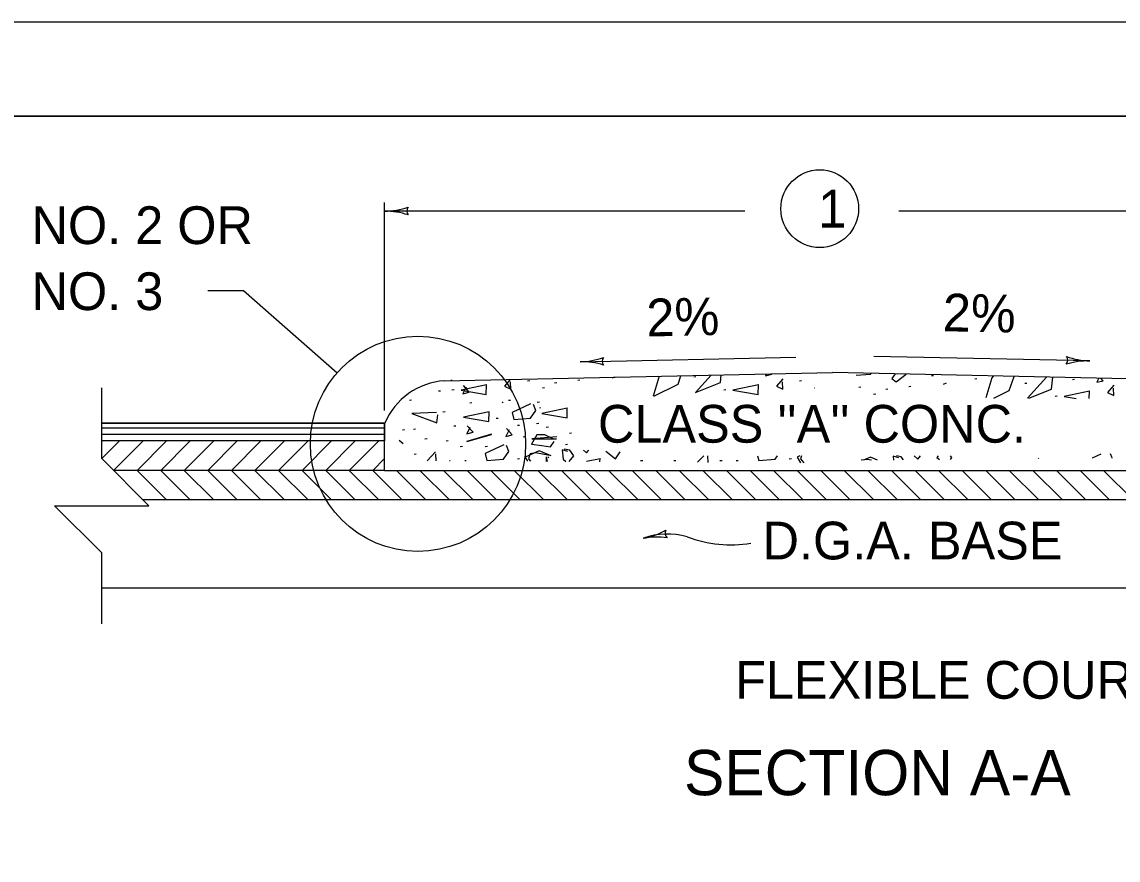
# Model space of a CAD drawing. Extents: x 997.6 to 1036.6, y 998.9 to 1022.6.
# Drawn here: x 1016.57 to 1022.39, y 1017.56 to 1022 of the extents above; entities that cross this region are included whole.
import ezdxf

# ---------------------------------------------------------------- set-up
doc = ezdxf.new("R2010")
doc.units = 0
for name, color, linetype in [('Level 1', 7, 'Continuous'), ('Level 10', 7, 'Continuous'), ('Level 11', 7, 'Continuous'), ('Level 14', 7, 'Continuous')]:
    doc.layers.add(name, color=color, linetype=linetype)

msp = doc.modelspace()

# ---------------------------------------------------------------- linework, layer by layer
at = {"layer": 'Level 1'}
for p, q in [((1018.4964, 1019.9394), (1018.4964, 1021.042)), ((1020.407, 1020.9972), (1018.4964, 1020.9972)), ((1023.2464, 1020.9972), (1021.2238, 1020.9972)), ((1017.5597, 1020.5763), (1017.7472, 1020.5763)), ((1017.7472, 1020.5763), (1018.2445, 1020.1399)), ((1019.5327, 1020.1985), (1020.6774, 1020.2224)), ((1022.2363, 1020.2033), (1021.0915, 1020.2272)), ((1018.8129, 1020.0981), (1020.8714, 1020.1409)), ((1022.9322, 1020.0979), (1020.8714, 1020.1409)), ((1018.4964, 1019.8727), (1016.9964, 1019.8727)), ((1018.4964, 1019.6227), (1018.4964, 1019.8727)), ((1018.4964, 1019.8466), (1016.9964, 1019.8466)), ((1018.4964, 1019.8128), (1016.9964, 1019.8128)), ((1018.4964, 1019.7789), (1016.9964, 1019.7789)), ((1016.9964, 1019.6852), (1017.0902, 1019.7789)), ((1017.0589, 1019.6227), (1017.2152, 1019.7789)), ((1017.1839, 1019.6227), (1017.3402, 1019.7789)), ((1017.3089, 1019.6227), (1017.4652, 1019.7789)), ((1017.4339, 1019.6227), (1017.5902, 1019.7789)), ((1017.5589, 1019.6227), (1017.7152, 1019.7789)), ((1017.6839, 1019.6227), (1017.8402, 1019.7789)), ((1017.8089, 1019.6227), (1017.9652, 1019.7789)), ((1017.9339, 1019.6227), (1018.0902, 1019.7789)), ((1018.0589, 1019.6227), (1018.2152, 1019.7789)), ((1018.1839, 1019.6227), (1018.3402, 1019.7789)), ((1018.3089, 1019.6227), (1018.4652, 1019.7789)), ((1018.4339, 1019.6227), (1018.4964, 1019.6852)), ((1018.4964, 1019.6227), (1017.0589, 1019.6227)), ((1017.3402, 1019.4664), (1017.1839, 1019.6227)), ((1017.4652, 1019.4664), (1017.3089, 1019.6227)), ((1017.5902, 1019.4664), (1017.4339, 1019.6227)), ((1017.7152, 1019.4664), (1017.5589, 1019.6227)), ((1017.8402, 1019.4664), (1017.6839, 1019.6227)), ((1017.9652, 1019.4664), (1017.8089, 1019.6227)), ((1018.0902, 1019.4664), (1017.9339, 1019.6227)), ((1018.2152, 1019.4664), (1018.0589, 1019.6227)), ((1018.3402, 1019.4664), (1018.1839, 1019.6227)), ((1018.4652, 1019.4664), (1018.3089, 1019.6227)), ((1018.5902, 1019.4664), (1018.4339, 1019.6227)), ((1018.4964, 1019.6227), (1023.2464, 1019.6227)), ((1018.7152, 1019.4664), (1018.5589, 1019.6227)), ((1018.8402, 1019.4664), (1018.6839, 1019.6227)), ((1018.9652, 1019.4664), (1018.8089, 1019.6227)), ((1019.0902, 1019.4664), (1018.9339, 1019.6227)), ((1019.2152, 1019.4664), (1019.0589, 1019.6227)), ((1019.3402, 1019.4664), (1019.1839, 1019.6227)), ((1019.4655, 1019.4664), (1019.3093, 1019.6227)), ((1019.5905, 1019.4664), (1019.4343, 1019.6227)), ((1019.7155, 1019.4664), (1019.5593, 1019.6227)), ((1019.8405, 1019.4664), (1019.6843, 1019.6227)), ((1019.9655, 1019.4664), (1019.8093, 1019.6227)), ((1020.0905, 1019.4664), (1019.9343, 1019.6227)), ((1020.2155, 1019.4664), (1020.0593, 1019.6227)), ((1020.3405, 1019.4664), (1020.1843, 1019.6227)), ((1020.4655, 1019.4664), (1020.3093, 1019.6227)), ((1020.5905, 1019.4664), (1020.4343, 1019.6227)), ((1020.7155, 1019.4664), (1020.5593, 1019.6227)), ((1020.8405, 1019.4664), (1020.6843, 1019.6227)), ((1020.9655, 1019.4664), (1020.8093, 1019.6227)), ((1021.0905, 1019.4664), (1020.9343, 1019.6227)), ((1021.2155, 1019.4664), (1021.0593, 1019.6227)), ((1021.3405, 1019.4664), (1021.1843, 1019.6227)), ((1021.4655, 1019.4664), (1021.3093, 1019.6227)), ((1021.5905, 1019.4664), (1021.4343, 1019.6227)), ((1021.7155, 1019.4664), (1021.5593, 1019.6227)), ((1021.8405, 1019.4664), (1021.6843, 1019.6227)), ((1021.9655, 1019.4664), (1021.8093, 1019.6227)), ((1022.0905, 1019.4664), (1021.9343, 1019.6227)), ((1022.2155, 1019.4664), (1022.0593, 1019.6227)), ((1022.3405, 1019.4664), (1022.1843, 1019.6227)), ((1022.4655, 1019.4664), (1022.3093, 1019.6227)), ((1024.9653, 1019.4663), (1017.2153, 1019.4663)), ((1024.7464, 1018.9977), (1016.9964, 1018.9977))]:
    msp.add_line(p, q, dxfattribs=at)
for points in [[(1019.1626, 1020.1053), (1019.1321, 1020.0698), (1019.1654, 1020.0531), (1019.164, 1020.0919)], [(1019.266, 1020.0975), (1019.2549, 1020.0961)], [(1019.409, 1020.0873), (1019.3978, 1020.0859)], [(1019.5315, 1020.1008), (1019.5204, 1020.0995)], [(1019.7153, 1020.1168), (1019.7022, 1020.1113)], [(1019.9521, 1020.1218), (1019.9212, 1020.017)], [(1020.0526, 1020.0794), (1020.0677, 1020.1242)], [(1020.1465, 1020.1179), (1020.1354, 1020.1165)], [(1020.2283, 1020.1275), (1020.1455, 1020.0351), (1020.2773, 1020.0878), (1020.2817, 1020.1286)], [(1020.5216, 1020.1336), (1020.517, 1020.124), (1020.5503, 1020.1323), (1020.5485, 1020.1342)], [(1020.6074, 1020.1086), (1020.5741, 1020.0698), (1020.6074, 1020.0531), (1020.606, 1020.0919)], [(1020.708, 1020.0975), (1020.6969, 1020.0961)], [(1020.9976, 1020.1272), (1021.0733, 1020.1333)], [(1021.0733, 1020.1333), (1021.0758, 1020.1366)], [(1021.2043, 1020.1339), (1021.1866, 1020.1093)], [(1021.1866, 1020.1093), (1021.2088, 1020.0927)], [(1021.2088, 1020.0927), (1021.2618, 1020.1328)], [(1021.4069, 1020.1248), (1021.3958, 1020.1234)], [(1021.4751, 1020.0844), (1021.4585, 1020.0774)], [(1021.6373, 1020.1078), (1021.6263, 1020.1064)], [(1021.716, 1020.1135), (1021.6845, 1020.0066)], [(1021.7235, 1020.1231), (1021.716, 1020.1135)], [(1021.8089, 1020.0455), (1021.8343, 1020.1208)], [(1021.9028, 1020.084), (1021.8918, 1020.0826)], [(1022.0058, 1020.1172), (1021.9055, 1020.0053)], [(1021.9122, 1020.0053), (1022.0337, 1020.0538), (1022.0403, 1020.1165)], [(1022.1547, 1020.1044), (1022.1436, 1020.103)], [(1022.2835, 1020.1114), (1022.2733, 1020.0901), (1022.3066, 1020.0983), (1022.2953, 1020.1112)], [(1016.9964, 1018.8102), (1016.9964, 1019.1852), (1016.7464, 1019.4352), (1017.2464, 1019.4352), (1016.9964, 1019.6852), (1016.9964, 1020.0602)], [(1018.7933, 1020.0434), (1018.7822, 1020.042)], [(1018.8644, 1020.0498), (1018.8533, 1020.0484)], [(1019.0364, 1020.0767), (1018.9018, 1020.0489), (1019.035, 1020.0253), (1019.0364, 1020.0781)], [(1018.9285, 1020.0638), (1018.9119, 1020.0291), (1018.9452, 1020.0373), (1018.9147, 1020.072)], [(1019.3443, 1020.0601), (1019.3332, 1020.0587)], [(1019.9235, 1020.0169), (1020.0526, 1020.0794)], [(1020.3064, 1020.0498), (1020.2953, 1020.0484)], [(1020.4784, 1020.0767), (1020.3438, 1020.0489), (1020.477, 1020.0253), (1020.4784, 1020.0781)], [(1020.7766, 1020.0588), (1020.7752, 1020.0587)], [(1021.0223, 1020.0636), (1021.0113, 1020.0622)], [(1021.1007, 1020.0262), (1021.0895, 1020.0248)], [(1021.1653, 1020.0533), (1021.1542, 1020.052)], [(1021.2878, 1020.0669), (1021.2768, 1020.0656)], [(1021.728, 1020.0063), (1021.8089, 1020.0455)], [(1022.2348, 1020.0428), (1022.1002, 1020.015), (1022.1633, 1020.0038)], [(1022.2336, 1020.0033), (1022.2348, 1020.0442)], [(1022.3638, 1020.0747), (1022.3304, 1020.0358), (1022.3638, 1020.0192), (1022.3623, 1020.058)], [(1018.6398, 1019.9954), (1018.6288, 1019.994)], [(1018.9598, 1019.9804), (1018.9487, 1019.979)], [(1019.1252, 1019.9843), (1019.1196, 1019.9802)], [(1019.1639, 1019.994), (1019.1528, 1019.9926)], [(1019.2708, 1019.9753), (1019.1723, 1019.9294), (1019.182, 1019.8934), (1019.2694, 1019.9003), (1019.2985, 1019.9406), (1019.286, 1019.9724)], [(1019.3171, 1019.9838), (1019.306, 1019.9824)], [(1022.0628, 1020.0159), (1022.0517, 1020.0145)], [(1018.7715, 1019.9303), (1018.6411, 1019.9247), (1018.7729, 1019.8748), (1018.7784, 1019.9178)], [(1018.8168, 1019.9328), (1018.8057, 1019.9313)], [(1019.05, 1019.9323), (1018.9155, 1019.9046), (1019.0487, 1019.8811), (1019.05, 1019.9338)], [(1019.3249, 1019.9524), (1019.3193, 1019.9552)], [(1019.4653, 1019.9528), (1019.3307, 1019.9251), (1019.4638, 1019.9015), (1019.4653, 1019.9542)], [(1018.8747, 1019.8578), (1018.8636, 1019.8565)], [(1018.9487, 1019.8509), (1018.932, 1019.8163), (1018.9653, 1019.8246), (1018.9348, 1019.8593)], [(1019.0993, 1019.8987), (1019.0882, 1019.8973)], [(1019.2116, 1019.8613), (1019.2005, 1019.8599)], [(1019.3137, 1019.8715), (1019.3026, 1019.8701)], [(1019.3648, 1019.8511), (1019.3536, 1019.8497)], [(1018.6024, 1019.8374), (1018.5913, 1019.8361)], [(1018.6603, 1019.8408), (1018.6492, 1019.8395)], [(1019.0628, 1019.8151), (1018.9324, 1019.7763), (1019.0628, 1019.8123)], [(1019.1563, 1019.8373), (1019.1397, 1019.8027), (1019.1729, 1019.811), (1019.1424, 1019.8457)], [(1019.2423, 1019.8), (1019.2311, 1019.7986)], [(1019.3943, 1019.7888), (1019.3457, 1019.8109), (1019.3041, 1019.8109), (1019.2749, 1019.761), (1019.3304, 1019.7541), (1019.3762, 1019.7485), (1019.3956, 1019.7763)], [(1019.4095, 1019.8013), (1019.2778, 1019.7902), (1019.4081, 1019.7902)], [(1019.4873, 1019.8204), (1019.4762, 1019.819)], [(1018.5939, 1019.7638), (1018.5738, 1019.7807)], [(1018.7215, 1019.7898), (1018.7104, 1019.7884)], [(1018.8338, 1019.7796), (1018.8228, 1019.7782)], [(1018.9087, 1019.749), (1018.8976, 1019.7476)], [(1019.1278, 1019.7574), (1019.0293, 1019.7117), (1019.0391, 1019.6756), (1019.1264, 1019.6825), (1019.1556, 1019.7228), (1019.1431, 1019.7547)], [(1019.0414, 1019.749), (1019.0303, 1019.7476)], [(1019.4788, 1019.7291), (1019.4483, 1019.7347)], [(1019.4668, 1019.7592), (1019.4558, 1019.7578)], [(1018.6637, 1019.7081), (1018.6526, 1019.7068)], [(1018.7659, 1019.7208), (1018.7219, 1019.6743)], [(1018.7703, 1019.6741), (1018.7673, 1019.7097)], [(1019.2116, 1019.6843), (1019.2005, 1019.6829)], [(1019.3166, 1019.7263), (1019.2417, 1019.6931)], [(1019.2417, 1019.6931), (1019.2546, 1019.6711)], [(1019.268, 1019.7111), (1019.2597, 1019.6833)], [(1019.2597, 1019.6833), (1019.2697, 1019.671)], [(1019.2972, 1019.7153), (1019.268, 1019.7111)], [(1019.3707, 1019.7013), (1019.2972, 1019.7153)], [(1019.379, 1019.7), (1019.3166, 1019.7263)], [(1019.3608, 1019.6704), (1019.3554, 1019.6944)], [(1019.3554, 1019.6705), (1019.3554, 1019.6944)], [(1019.3623, 1019.6944), (1019.3679, 1019.6903)], [(1019.4678, 1019.7236), (1019.4373, 1019.7319)], [(1019.4373, 1019.7319), (1019.4428, 1019.6819)], [(1019.4428, 1019.6819), (1019.4583, 1019.6698)], [(1019.4759, 1019.6698), (1019.4997, 1019.7)], [(1019.4997, 1019.7), (1019.4788, 1019.7291)], [(1019.5519, 1019.7308), (1019.5676, 1019.7167), (1019.5788, 1019.7295)], [(1019.6388, 1019.6839), (1019.5671, 1019.6692)], [(1019.6383, 1019.6688), (1019.6388, 1019.6853)], [(1019.6691, 1019.7253), (1019.6688, 1019.7249), (1019.7202, 1019.6833), (1019.7457, 1019.7216)], [(1020.1887, 1019.7005), (1020.1555, 1019.6656)], [(1020.213, 1019.6653), (1020.2102, 1019.6995)], [(1020.4746, 1019.6995), (1020.4811, 1019.6756), (1020.5684, 1019.6825), (1020.5807, 1019.6995)], [(1020.6536, 1019.6843), (1020.6425, 1019.6829)], [(1020.6981, 1019.6995), (1020.6837, 1019.6931)], [(1020.6837, 1019.6931), (1020.7017, 1019.6623)], [(1020.7065, 1019.6995), (1020.7017, 1019.6833)], [(1020.7017, 1019.6833), (1020.7187, 1019.6621)], [(1021.0243, 1019.6772), (1021.0241, 1019.6762)], [(1021.0535, 1019.6813), (1021.0243, 1019.6772)], [(1021.0729, 1019.6924), (1021.0366, 1019.6763)], [(1021.0782, 1019.6768), (1021.0535, 1019.6813)], [(1021.1096, 1019.677), (1021.0729, 1019.6924)], [(1021.2241, 1019.6897), (1021.1936, 1019.698)], [(1021.1936, 1019.698), (1021.1958, 1019.6778)], [(1021.2352, 1019.6952), (1021.2114, 1019.6995)], [(1021.2473, 1019.6783), (1021.2352, 1019.6952)], [(1021.3054, 1019.6995), (1021.3239, 1019.6828), (1021.3386, 1019.6995)], [(1021.4323, 1019.6995), (1021.4252, 1019.691)], [(1021.4252, 1019.691), (1021.4388, 1019.6801)], [(1021.4973, 1019.6806), (1021.5043, 1019.691)], [(1021.5043, 1019.691), (1021.4978, 1019.6995)], [(1021.9643, 1019.6869), (1021.9623, 1019.6849)], [(1022.2938, 1019.7084), (1022.2488, 1019.6876)], [(1022.3539, 1019.6888), (1022.3452, 1019.7109)], [(1022.3537, 1019.6886), (1022.3539, 1019.6888)], [(1018.844, 1019.6741), (1018.8402, 1019.6737)], [(1018.9291, 1019.6741), (1018.9213, 1019.6732)], [(1019.865, 1019.6741), (1019.8539, 1019.6727)], [(1020.041, 1019.6741), (1020.0299, 1019.6727)], [(1020.286, 1019.6741), (1020.2749, 1019.6727)], [(1020.3711, 1019.6741), (1020.36, 1019.6727)]]:
    msp.add_lwpolyline(points, dxfattribs=at)
msp.add_lwpolyline([(1016.9964, 1019.8727), (1018.4964, 1019.8727), (1018.4964, 1019.7789), (1016.9964, 1019.7789)], close=True, dxfattribs=at)
for centre, radius in [((1020.8039, 1021.01), 0.2062), ((1018.6733, 1019.7636), 0.5706)]:
    msp.add_circle(centre, radius, dxfattribs=at)
for centre, radius, start, end in [((1018.4964, 1021.3878), 0.3906, 270, 288.66878), ((1018.645, 1020.9971), 0.0312, 138.7746, 220.89129), ((1018.4964, 1021.3878), 0.3906, 269.98778, 270), ((1018.4964, 1020.6065), 0.3906, 71.34716, 89.99389), ((1019.5245, 1020.589), 0.3906, 271.19688, 289.86566), ((1019.6812, 1020.2016), 0.0312, 139.97148, 222.08817), ((1022.0877, 1020.2064), 0.0312, 317.57772, 39.69441), ((1022.2281, 1019.8127), 0.3906, 88.80312, 107.47191), ((1022.2444, 1020.5938), 0.3906, 250.15028, 268.79701), ((1022.2281, 1019.8127), 0.3906, 88.7909, 88.80312), ((1019.5245, 1020.589), 0.3906, 271.18465, 271.19688), ((1019.5408, 1019.808), 0.3906, 72.54404, 91.19077), ((1018.8414, 1019.7242), 0.375, 94.21899, 156.671), ((1018.8414, 1019.7242), 0.375, 88.02594, 89.17153), ((1018.6733, 1019.7636), 0.5706, 36.71678, 36.76446), ((1019.7965, 1019.6466), 0.3906, 280.60386, 299.27264), ((1019.9954, 1018.9177), 0.3676, 73.23549, 110.20614), ((1020.0144, 1019.29), 0.0312, 149.37846, 231.49515), ((1020.3351, 1019.906), 0.6778, 249.8338, 278.79546), ((1019.7965, 1019.6466), 0.3906, 280.59163, 280.60386), ((1019.9403, 1018.8787), 0.3906, 81.95102, 100.59775)]:
    msp.add_arc(centre, radius, start, end, dxfattribs=at)
at = {"layer": 'Level 10'}
msp.add_line((1007, 1021.5), (1035.5, 1021.5), dxfattribs=at)
at = {"layer": 'Level 11'}
msp.add_lwpolyline([(1007, 1000.5), (1035.5, 1000.5), (1035.5, 1021.5), (1007, 1021.5)], close=True, dxfattribs=at)
at = {"layer": 'Level 14'}
msp.add_line((1000, 1022), (1036, 1022), dxfattribs=at)

# ---------------------------------------------------------------- texts
at = {"layer": 'Level 1'}
for s, height, p in [('1', 0.2, (1020.7961, 1020.91)), ('NO. 2 OR', 0.2, (1016.624, 1020.8225)), ('NO. 3', 0.2, (1016.624, 1020.4725)), ("CLASS ''A'' CONC.", 0.2, (1019.6279, 1019.7697)), ('D.G.A. BASE', 0.2, (1020.5008, 1019.1509)), ('FLEXIBLE COURSES', 0.2, (1020.3548, 1018.4122)), ('SECTION A-A', 0.24, (1020.084, 1017.9008))]:
    msp.add_text(s, height=height, dxfattribs=at).set_placement(p)
for rotation, p in [(358.80577, (1021.4548, 1020.3607)), (1.19423, (1019.8868, 1020.3323))]:
    msp.add_text('2%', height=0.2, rotation=rotation, dxfattribs=at).set_placement(p)

doc.saveas('drawing.dxf')
